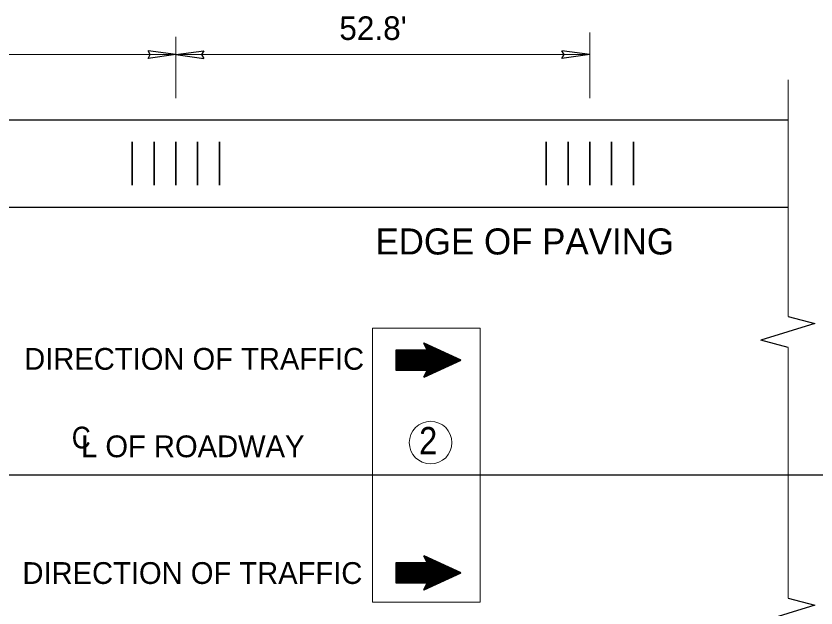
# Model space of a CAD drawing. Extents: x 290 to 799, y -237 to 274.
# Drawn here: x 592.75 to 636.81, y 174.44 to 207.05 of the extents above; entities that cross this region are included whole.
import ezdxf

# ---------------------------------------------------------------- set-up
doc = ezdxf.new("R2010")
doc.units = 0
doc.header["$LTSCALE"] = 0.52
doc.layers.add('1', color=7, linetype='Continuous', lineweight=13)
doc.layers.add('36', color=7, linetype='Continuous', lineweight=35)

msp = doc.modelspace()

# ---------------------------------------------------------------- linework, layer by layer
at = {"layer": '1', "lineweight": 25}
for p, q in [((601.554, 204.9296), (600.0213, 205.1402)), ((601.554, 204.9296), (600.0213, 204.719)), ((601.5546, 204.9281), (603.0873, 205.1387)), ((601.5546, 204.9281), (603.0873, 204.7175)), ((624.354, 204.9296), (622.8213, 205.1402)), ((624.354, 204.9296), (622.8213, 204.719)), ((635.2854, 188.7816), (633.7739, 189.1849)), ((613.6843, 188.6398), (615.0806, 188.6398)), ((613.6844, 188.6226), (616.0707, 188.6226)), ((613.6845, 188.6073), (616.104, 188.6073)), ((613.6847, 188.5918), (616.1374, 188.5918)), ((615.2274, 189.0027), (615.2447, 189.0027)), ((615.2355, 188.9873), (615.2781, 188.9873)), ((615.2436, 188.9719), (615.3115, 188.9719)), ((615.2536, 188.9528), (615.3531, 188.9528)), ((615.2638, 188.9335), (615.3949, 188.9335)), ((615.2728, 188.9163), (615.4323, 188.9163)), ((615.2818, 188.899), (615.47, 188.899)), ((615.2898, 188.8836), (615.5033, 188.8836)), ((615.2979, 188.8683), (615.5368, 188.8683)), ((615.306, 188.8529), (615.5701, 188.8529)), ((615.3151, 188.8356), (615.6077, 188.8356)), ((615.3232, 188.8203), (615.641, 188.8203)), ((615.3313, 188.8049), (615.6743, 188.8049)), ((615.3393, 188.7896), (615.7077, 188.7896)), ((615.3473, 188.7743), (615.7411, 188.7743)), ((615.3554, 188.7588), (615.7746, 188.7588)), ((615.3655, 188.7397), (615.8162, 188.7397)), ((615.3756, 188.7205), (615.858, 188.7205)), ((615.3846, 188.7033), (615.8955, 188.7033)), ((615.3938, 188.6859), (615.9331, 188.6859)), ((615.4018, 188.6706), (615.9663, 188.6706)), ((615.4098, 188.6553), (615.9998, 188.6553)), ((615.4179, 188.6398), (616.0331, 188.6398)), ((613.6848, 188.5765), (616.1708, 188.5765)), ((613.6849, 188.5612), (616.2042, 188.5612)), ((613.6851, 188.5458), (616.2376, 188.5458)), ((613.6853, 188.5266), (616.2793, 188.5266)), ((613.6854, 188.5074), (616.3211, 188.5074)), ((613.6856, 188.4902), (616.3585, 188.4902)), ((613.6857, 188.4728), (616.3961, 188.4728)), ((613.6858, 188.4575), (616.4294, 188.4575)), ((613.6859, 188.4422), (616.4628, 188.4422)), ((613.6861, 188.4268), (616.4962, 188.4268)), ((613.6862, 188.4095), (616.5338, 188.4095)), ((613.6863, 188.3943), (616.5671, 188.3943)), ((613.6865, 188.3788), (616.6005, 188.3788)), ((613.6866, 188.3635), (616.6338, 188.3635)), ((613.6868, 188.3481), (616.6673, 188.3481)), ((613.6868, 188.3328), (616.7006, 188.3328)), ((613.6871, 188.3136), (616.7423, 188.3136)), ((613.6872, 188.2943), (616.7841, 188.2943)), ((613.6873, 188.2771), (616.8216, 188.2771)), ((613.6875, 188.2598), (616.8592, 188.2598)), ((613.6876, 188.2445), (616.8925, 188.2445)), ((613.6878, 188.2291), (616.9259, 188.2291)), ((613.6878, 188.2138), (616.9592, 188.2138)), ((613.6881, 188.1965), (616.9968, 188.1965)), ((613.6882, 188.1812), (617.0301, 188.1812)), ((613.6883, 188.1658), (617.0636, 188.1658)), ((613.6884, 188.1505), (617.0968, 188.1505)), ((613.6886, 188.1351), (617.1303, 188.1351)), ((613.6887, 188.1198), (617.1638, 188.1198)), ((613.6888, 188.1005), (617.2053, 188.1005)), ((613.689, 188.0813), (617.1917, 188.0813)), ((613.6892, 188.064), (617.1549, 188.064)), ((613.6893, 188.0468), (617.118, 188.0468)), ((613.6894, 188.0314), (617.0853, 188.0314)), ((613.6896, 188.016), (617.0526, 188.016)), ((613.6898, 188.0008), (617.0199, 188.0008)), ((613.6898, 187.9834), (616.9831, 187.9834)), ((613.69, 187.9681), (616.9503, 187.9681)), ((613.6901, 187.9528), (616.9176, 187.9528)), ((613.6903, 187.9374), (616.8849, 187.9374)), ((613.6903, 187.922), (616.8522, 187.922)), ((613.6905, 187.9067), (616.8193, 187.9067)), ((613.6907, 187.8875), (616.7786, 187.8875)), ((613.6908, 187.8683), (616.7376, 187.8683)), ((613.691, 187.851), (616.7008, 187.851)), ((613.6911, 187.8338), (616.6639, 187.8338)), ((613.6913, 187.8184), (616.6313, 187.8184)), ((613.6914, 187.803), (616.5985, 187.803)), ((613.6916, 187.7877), (616.5658, 187.7877)), ((613.6917, 187.7704), (616.529, 187.7704)), ((613.6918, 187.755), (616.4963, 187.755)), ((613.6919, 187.7397), (616.4636, 187.7397)), ((613.6921, 187.7243), (616.4308, 187.7243)), ((613.6922, 187.709), (616.3981, 187.709)), ((613.6923, 187.6936), (616.3653, 187.6936)), ((613.6925, 187.6744), (616.3245, 187.6744)), ((613.6927, 187.6553), (616.2835, 187.6553)), ((613.6928, 187.638), (616.2468, 187.638)), ((613.6929, 187.6207), (616.2098, 187.6207)), ((613.6931, 187.6053), (616.1772, 187.6053)), ((613.6933, 187.59), (616.1444, 187.59)), ((613.6933, 187.5747), (616.1118, 187.5747)), ((613.6935, 187.5573), (616.0749, 187.5573)), ((615.204, 187.542), (616.0423, 187.542)), ((615.2813, 187.2675), (615.4572, 187.2675)), ((615.2874, 187.2829), (615.4899, 187.2829)), ((615.2936, 187.2983), (615.5228, 187.2983)), ((615.2998, 187.3136), (615.5553, 187.3136)), ((615.3058, 187.329), (615.5882, 187.329)), ((615.312, 187.3443), (615.6208, 187.3443)), ((615.3189, 187.3616), (615.6577, 187.3616)), ((615.3251, 187.3769), (615.6903, 187.3769)), ((615.3313, 187.3923), (615.7231, 187.3923)), ((615.3373, 187.4076), (615.7558, 187.4076)), ((615.3443, 187.4249), (615.7927, 187.4249)), ((615.3512, 187.4422), (615.8294, 187.4422)), ((615.3588, 187.4614), (615.8703, 187.4614)), ((615.3666, 187.4805), (615.9113, 187.4805)), ((615.3728, 187.4959), (615.9441, 187.4959)), ((615.3788, 187.5113), (615.9768, 187.5113)), ((615.385, 187.5267), (616.0095, 187.5267)), ((615.246, 187.1793), (615.2691, 187.1793)), ((615.2521, 187.1946), (615.3017, 187.1946)), ((615.2591, 187.2118), (615.3386, 187.2118)), ((615.2659, 187.2291), (615.3753, 187.2291)), ((615.2736, 187.2483), (615.4163, 187.2483)), ((615.246, 177.2862), (615.2691, 177.2862)), ((615.2521, 177.2708), (615.3017, 177.2708)), ((615.2591, 177.2536), (615.3386, 177.2536)), ((615.2659, 177.2363), (615.3753, 177.2363)), ((615.2736, 177.2171), (615.4163, 177.2171)), ((615.2813, 177.1979), (615.4572, 177.1979)), ((615.2874, 177.1825), (615.4899, 177.1825)), ((615.2936, 177.1672), (615.5228, 177.1672)), ((615.2998, 177.1518), (615.5553, 177.1518)), ((615.3058, 177.1364), (615.5882, 177.1364)), ((613.6917, 176.695), (616.529, 176.695)), ((613.6918, 176.7104), (616.4963, 176.7104)), ((613.6919, 176.7258), (616.4636, 176.7258)), ((613.6921, 176.7411), (616.4308, 176.7411)), ((613.6922, 176.7564), (616.3981, 176.7564)), ((613.6923, 176.7718), (616.3653, 176.7718)), ((613.6925, 176.791), (616.3245, 176.791)), ((613.6927, 176.8102), (616.2835, 176.8102)), ((613.6928, 176.8274), (616.2468, 176.8274)), ((613.6929, 176.8448), (616.2098, 176.8448)), ((613.6931, 176.8601), (616.1772, 176.8601)), ((613.6933, 176.8908), (616.1118, 176.8908)), ((613.6933, 176.8754), (616.1444, 176.8754)), ((613.6935, 176.9081), (616.0749, 176.9081)), ((615.204, 176.9234), (616.0423, 176.9234)), ((615.312, 177.1212), (615.6208, 177.1212)), ((615.3189, 177.1038), (615.6577, 177.1038)), ((615.3251, 177.0885), (615.6903, 177.0885)), ((615.3313, 177.0732), (615.7231, 177.0732)), ((615.3373, 177.0578), (615.7558, 177.0578)), ((615.3443, 177.0405), (615.7927, 177.0405)), ((615.3512, 177.0233), (615.8294, 177.0233)), ((615.3588, 177.004), (615.8703, 177.004)), ((615.3666, 176.9849), (615.9113, 176.9849)), ((615.3728, 176.9695), (615.9441, 176.9695)), ((615.3788, 176.9542), (615.9768, 176.9542)), ((615.385, 176.9388), (616.0095, 176.9388)), ((613.6878, 176.2517), (616.9592, 176.2517)), ((613.6881, 176.2689), (616.9968, 176.2689)), ((613.6882, 176.2843), (617.0301, 176.2843)), ((613.6883, 176.2997), (617.0636, 176.2997)), ((613.6884, 176.3149), (617.0968, 176.3149)), ((613.6886, 176.3303), (617.1303, 176.3303)), ((613.6887, 176.3457), (617.1638, 176.3457)), ((613.6888, 176.3649), (617.2053, 176.3649)), ((613.689, 176.3842), (617.1917, 176.3842)), ((613.6892, 176.4014), (617.1549, 176.4014)), ((613.6893, 176.4187), (617.118, 176.4187)), ((613.6894, 176.434), (617.0853, 176.434)), ((613.6896, 176.4494), (617.0526, 176.4494)), ((613.6898, 176.482), (616.9831, 176.482)), ((613.6898, 176.4647), (617.0199, 176.4647)), ((613.69, 176.4973), (616.9503, 176.4973)), ((613.6901, 176.5127), (616.9176, 176.5127)), ((613.6903, 176.5434), (616.8522, 176.5434)), ((613.6903, 176.528), (616.8849, 176.528)), ((613.6905, 176.5588), (616.8193, 176.5588)), ((613.6907, 176.5779), (616.7786, 176.5779)), ((613.6908, 176.5972), (616.7376, 176.5972)), ((613.691, 176.6144), (616.7008, 176.6144)), ((613.6911, 176.6317), (616.6639, 176.6317)), ((613.6913, 176.647), (616.6313, 176.647)), ((613.6914, 176.6624), (616.5985, 176.6624)), ((613.6916, 176.6778), (616.5658, 176.6778)), ((613.6843, 175.8256), (615.0806, 175.8256)), ((613.6844, 175.8428), (616.0707, 175.8428)), ((613.6845, 175.8582), (616.104, 175.8582)), ((613.6847, 175.8736), (616.1374, 175.8736)), ((613.6848, 175.8889), (616.1708, 175.8889)), ((613.6849, 175.9043), (616.2042, 175.9043)), ((613.6851, 175.9197), (616.2376, 175.9197)), ((613.6853, 175.9388), (616.2793, 175.9388)), ((613.6854, 175.958), (616.3211, 175.958)), ((613.6856, 175.9753), (616.3585, 175.9753)), ((613.6857, 175.9926), (616.3961, 175.9926)), ((613.6858, 176.0079), (616.4294, 176.0079)), ((613.6859, 176.0233), (616.4628, 176.0233)), ((613.6861, 176.0386), (616.4962, 176.0386)), ((613.6862, 176.0559), (616.5338, 176.0559)), ((613.6863, 176.0712), (616.5671, 176.0712)), ((613.6865, 176.0866), (616.6005, 176.0866)), ((613.6866, 176.1019), (616.6338, 176.1019)), ((613.6868, 176.1327), (616.7006, 176.1327)), ((613.6868, 176.1173), (616.6673, 176.1173)), ((613.6871, 176.1518), (616.7423, 176.1518)), ((613.6872, 176.1711), (616.7841, 176.1711)), ((613.6873, 176.1883), (616.8216, 176.1883)), ((613.6875, 176.2057), (616.8592, 176.2057)), ((613.6876, 176.2209), (616.8925, 176.2209)), ((613.6878, 176.2363), (616.9259, 176.2363)), ((615.4098, 175.8102), (615.9998, 175.8102)), ((615.4179, 175.8256), (616.0331, 175.8256)), ((615.2274, 175.4628), (615.2447, 175.4628)), ((615.2355, 175.4782), (615.2781, 175.4782)), ((615.2436, 175.4935), (615.3115, 175.4935)), ((615.2536, 175.5127), (615.3531, 175.5127)), ((615.2638, 175.5319), (615.3949, 175.5319)), ((615.2728, 175.5492), (615.4323, 175.5492)), ((615.2818, 175.5664), (615.47, 175.5664)), ((615.2898, 175.5818), (615.5033, 175.5818)), ((615.2979, 175.5972), (615.5368, 175.5972)), ((615.306, 175.6125), (615.5701, 175.6125)), ((615.3151, 175.6298), (615.6077, 175.6298)), ((615.3232, 175.6452), (615.641, 175.6452)), ((615.3313, 175.6605), (615.6743, 175.6605)), ((615.3393, 175.6758), (615.7077, 175.6758)), ((615.3473, 175.6912), (615.7411, 175.6912)), ((615.3554, 175.7066), (615.7746, 175.7066)), ((615.3655, 175.7258), (615.8162, 175.7258)), ((615.3756, 175.7449), (615.858, 175.7449)), ((615.3846, 175.7622), (615.8955, 175.7622)), ((615.3938, 175.7795), (615.9331, 175.7795)), ((615.4018, 175.7948), (615.9663, 175.7948))]:
    msp.add_line(p, q, dxfattribs=at)
at = {"layer": '1'}
for p, q in [((635.2854, 190.4959), (635.2854, 203.5353)), ((635.2854, 174.9863), (635.2854, 188.7816))]:
    msp.add_line(p, q, dxfattribs=at)
at = {"layer": '1', "lineweight": 25}
for points in [[(600.0213, 204.719), (600.1398, 204.9318), (600.0213, 205.1402)], [(603.0873, 205.1387), (602.9687, 204.926), (603.0873, 204.7175)], [(622.8213, 204.719), (622.9398, 204.9318), (622.8213, 205.1402)], [(635.2854, 190.4959), (636.7503, 190.1051), (633.7739, 189.1849)], [(635.2854, 174.9863), (636.7503, 174.5954), (633.7739, 173.6753)]]:
    msp.add_lwpolyline(points, dxfattribs=at)
at = {"layer": '1'}
msp.add_lwpolyline([(618.316, 174.7512), (612.3895, 174.7512), (612.3895, 189.862), (618.316, 189.862)], close=True, dxfattribs=at)
at = {"layer": '1', "lineweight": 35}
for points in [[(613.6936, 187.5223), (613.6936, 188.6474), (615.4095, 188.6474), (615.2126, 189.0318), (617.2473, 188.0943)], [(613.6936, 188.6662), (613.6936, 187.541), (615.4095, 187.541), (615.2126, 187.1565), (617.2473, 188.0943)], [(613.6936, 175.7993), (613.6936, 176.9244), (615.4095, 176.9244), (615.2126, 177.3089), (617.2473, 176.3712)], [(613.6936, 176.9432), (613.6936, 175.818), (615.4095, 175.818), (615.2126, 175.4336), (617.2473, 176.3712)]]:
    msp.add_lwpolyline(points, dxfattribs=at)
at = {"layer": '1'}
msp.add_circle((615.5865, 183.547), 1.1747, dxfattribs=at)
at = {"layer": '36', "lineweight": 13}
for p, q in [((601.5543, 202.5288), (601.5543, 205.9005)), ((624.3543, 202.5288), (624.3543, 206.1488))]:
    msp.add_line(p, q, dxfattribs=at)
at = {"layer": '36', "lineweight": 25}
for p, q in [((574.9287, 201.3288), (635.2854, 201.3288)), ((574.9287, 196.5288), (635.2854, 196.5288)), ((566.6115, 181.7741), (651.1652, 181.7741))]:
    msp.add_line(p, q, dxfattribs=at)
at = {"layer": '36'}
for p, q in [((599.1543, 200.1288), (599.1543, 197.7288)), ((600.3543, 200.1288), (600.3543, 197.7288)), ((601.5543, 200.1288), (601.5543, 197.7288)), ((602.7543, 200.1288), (602.7543, 197.7288)), ((603.9543, 200.1288), (603.9543, 197.7288)), ((621.9543, 200.1288), (621.9543, 197.7288)), ((623.1543, 200.1288), (623.1543, 197.7288)), ((624.3543, 200.1288), (624.3543, 197.7288)), ((625.5543, 200.1288), (625.5543, 197.7288)), ((626.7543, 200.1288), (626.7543, 197.7288))]:
    msp.add_line(p, q, dxfattribs=at)
at = {"layer": '36', "lineweight": 13}
msp.add_lwpolyline([(578.7543, 204.9288), (601.5543, 204.9288), (624.3543, 204.9288)], dxfattribs=at)

# ---------------------------------------------------------------- texts
at = {"layer": '1', "width": 0.9}
msp.add_text('2', height=1.5, dxfattribs=at).set_placement((614.9483, 182.9085))
at = {"layer": '36'}
for s, height, p in [("52.8'", 1.3, (610.5553, 205.7333)), ('EDGE OF PAVING', 1.437, (612.5463, 193.9128)), ('DIRECTION OF TRAFFIC', 1.2, (593.2013, 187.5627)), ('L OF ROADWAY', 1.2, (596.3349, 182.7437)), ('DIRECTION OF TRAFFIC', 1.2, (593.1049, 175.7634))]:
    msp.add_text(s, height=height, dxfattribs=at).set_placement(p)
at = {"layer": '36', "width": 0.9}
msp.add_text('C', height=1.2, dxfattribs=at).set_placement((595.822, 183.2271))

doc.saveas('drawing.dxf')
